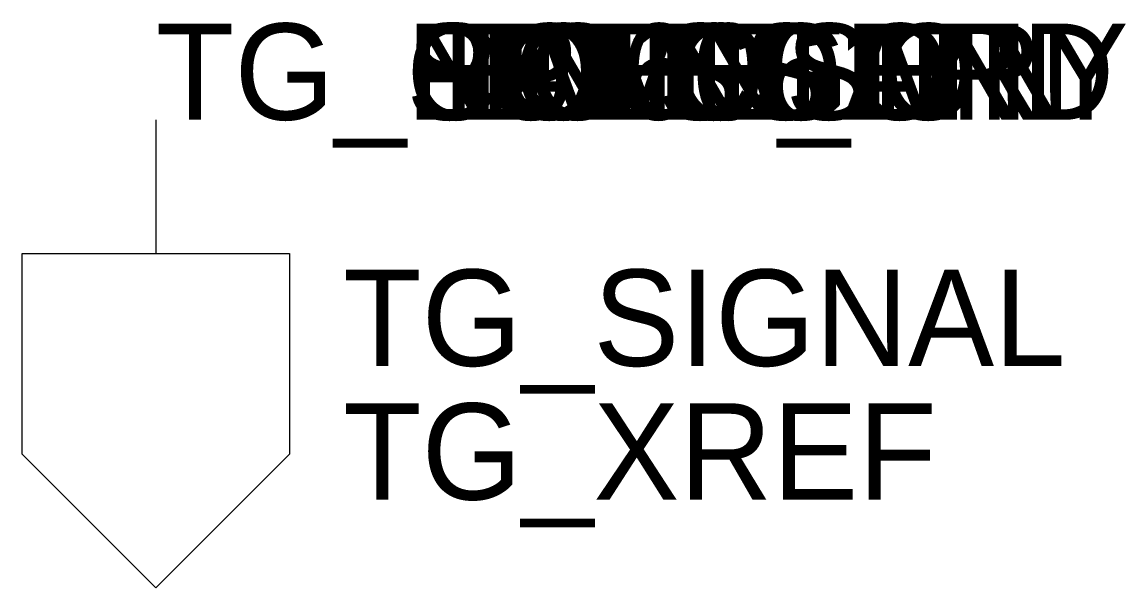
# Model space of a CAD drawing. Header units: millimetres. Extents: x -2.5 to 18.1, y -8.8 to 1.8.
import ezdxf

# ---------------------------------------------------------------- set-up
doc = ezdxf.new("R2010")
doc.units = ezdxf.units.MM

msp = doc.modelspace()

# ---------------------------------------------------------------- linework, layer by layer
for p, q in [((0, 0), (0, -2.5)), ((-2.5, -2.5), (2.5, -2.5)), ((-2.5, -6.25), (-2.5, -2.5)), ((2.5, -2.5), (2.5, -6.25)), ((0, -8.75), (-2.5, -6.25)), ((2.5, -6.25), (0, -8.75))]:
    msp.add_line(p, q)

# ---------------------------------------------------------------- texts
at = {"flags": 3}
for tag, s in [('TG_PIN1', 'N'), ('TG_SPEC', '1'), ('TG_STANDARD', 'IEC'), ('TG_CATEGORY', 'connections'), ('TG_CLASS', 'folio_reference'), ('TG_ROLE', 'report'), ('TG_FUNCTION', 'out'), ('TG_IEC60617', ''), ('TG_NAME_IT', 'Rimando di foglio, uscita'), ('TG_NAME_EN', 'Folio reference, outgoing'), ('TG_LICENSE', 'CC0-1.0')]:
    msp.add_attdef(tag, (0, 0), s, height=1.8, dxfattribs=at)
for tag, p in [('TG_SIGNAL', (3.5, -4.6)), ('TG_XREF', (3.5, -7.1))]:
    msp.add_attdef(tag, p, '', height=1.8)

doc.saveas('drawing.dxf')
